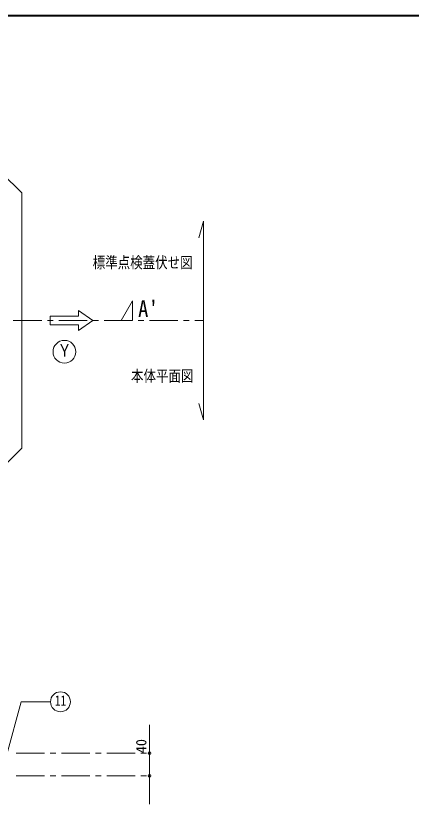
# Model space of a CAD drawing. Units: millimetres at full size, sheet at 1:10; details may follow other scales. Extents: x -2046 to 2004, y -1413 to 1397.
# Drawn here: x -726 to -29, y 6 to 1397 of the extents above; entities that cross this region are included whole.
import ezdxf
from ezdxf.enums import TextEntityAlignment as Align

# ---------------------------------------------------------------- set-up
doc = ezdxf.new("R2010")
doc.units = ezdxf.units.MM
doc.header["$LTSCALE"] = 10
doc.header["$PDMODE"] = 32
doc.header["$PDSIZE"] = 5
doc.linetypes.add('CHAIN1', pattern=[8, 5, -1, 1, -1])
doc.layers.add('0-6_補助線', color=4, linetype='Continuous', lineweight=9)
doc.styles.add('ＭＳ ゴシック', font='')
doc.styles.get('ＭＳ ゴシック').set_extended_font_data('MS Gothic')

msp = doc.modelspace()

# ---------------------------------------------------------------- linework, layer by layer
at = {"layer": '0-6_補助線', "color": 1, "lineweight": 40}
msp.add_line((2003.79, 1396.68), (-2046.21, 1396.68), dxfattribs=at)
at = {"layer": '0-6_補助線'}
for p, q in [((-714.96, 1084.18), (-749.96, 1119.18)), ((-714.96, 1084.18), (-714.96, 859.18)), ((-489.96, 146.18), (-489.96, 6.18))]:
    msp.add_line(p, q, dxfattribs=at)
at = {"layer": '0-6_補助線', "color": 7, "lineweight": 18}
for p, q in [((-394.96, 1034.18), (-402.73, 1005.21)), ((-394.96, 1034.18), (-394.96, 684.18)), ((-589.96, 859.18), (-614.96, 876.68)), ((-664.96, 851.68), (-664.96, 866.68)), ((-714.96, 859.18), (-714.96, 634.18)), ((-664.96, 851.68), (-614.96, 851.68)), ((-589.96, 859.18), (-614.96, 841.68)), ((-614.96, 841.68), (-614.96, 851.68)), ((-394.96, 684.18), (-402.73, 713.16)), ((-764.96, 584.18), (-714.96, 634.18)), ((-741.31, 93.61), (-716.34, 186.82)), ((-716.34, 186.82), (-664.34, 186.82))]:
    msp.add_line(p, q, dxfattribs=at)
at = {"layer": '0-6_補助線', "linetype": 'CHAIN1'}
for p, q in [((-1929.96, 859.18), (-394.96, 859.18)), ((-724.96, 96.18), (-489.96, 96.18)), ((-724.96, 56.18), (-489.96, 56.18))]:
    msp.add_line(p, q, dxfattribs=at)
msp.add_lwpolyline([(-539.96, 859.18), (-519.96, 894.18), (-519.96, 859.18)], dxfattribs=at)
at = {"layer": '0-6_補助線', "color": 7, "lineweight": 18}
msp.add_lwpolyline([(-664.96, 866.68), (-614.96, 866.68), (-614.96, 876.68)], dxfattribs=at)
for centre, radius in [((-639.96, 804.18), 20), ((-646.84, 186.82), 17.5)]:
    msp.add_circle(centre, radius, dxfattribs=at)
at = {"layer": '0-6_補助線', "color": 1}
for p in [(-489.96, 96.18), (-489.96, 56.18)]:
    msp.add_point(p, dxfattribs=at)

# ---------------------------------------------------------------- texts
at = {"layer": '0-6_補助線', "color": 7, "style": 'ＭＳ ゴシック'}
for s, height, width, p in [('標準点検蓋伏せ図', 20.16, 0.8, (-589.96, 945.43)), ("A'", 29.33, 0.9, (-509.96, 856.68)), ('Ｙ', 21.99, 0.85, (-652.46, 789.18)), ('本体平面図', 20.16, 0.8, (-522.46, 745.43)), ('11', 18.33, 0.8, (-656.84, 174.32))]:
    msp.add_text(s, height=height, dxfattribs=dict(at, width=width)).set_placement(p, align=Align.BOTTOM_LEFT)
msp.add_text('40', height=18.33, rotation=90, dxfattribs=at).set_placement((-489.96, 96.18), align=Align.BOTTOM_LEFT)

doc.saveas('drawing.dxf')
